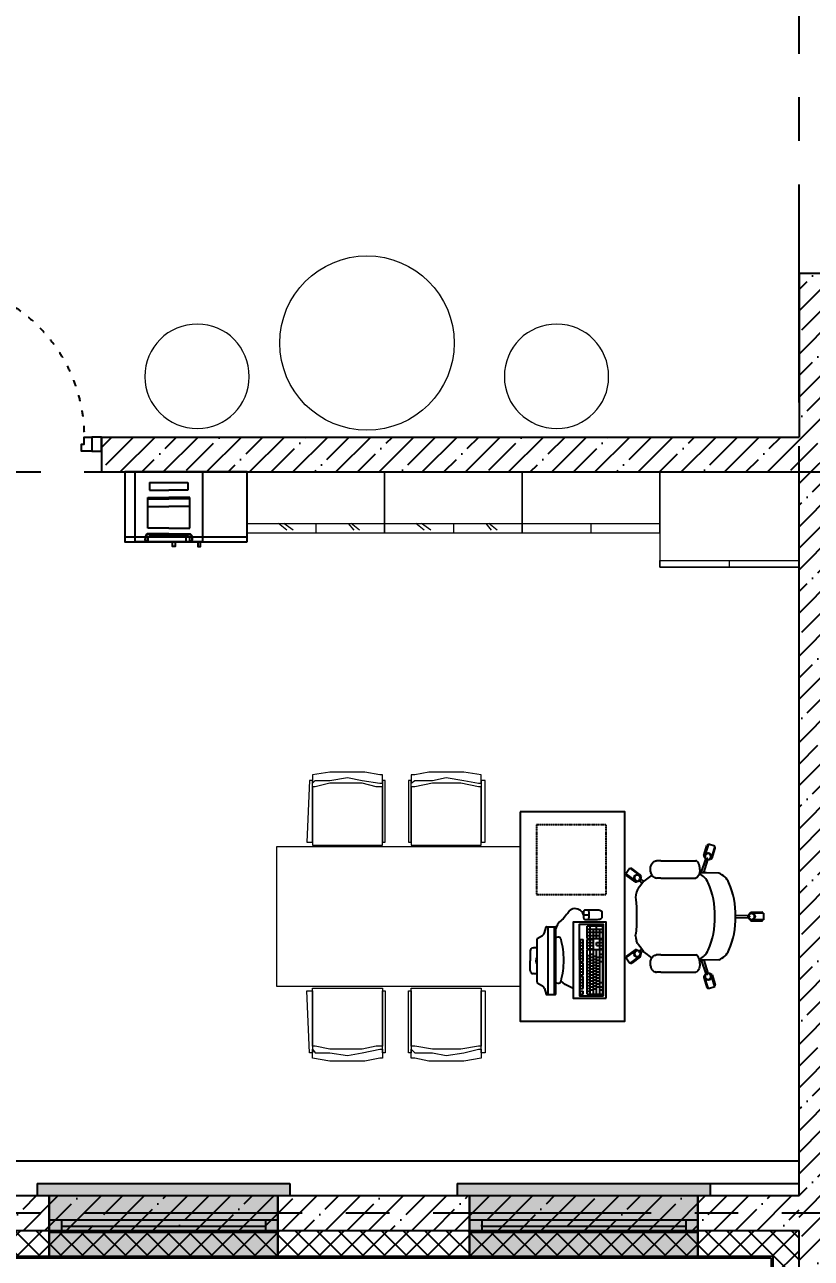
# Model space of a CAD drawing. Header units: millimetres. Extents: x -9318 to 9016603, y 0 to 838141.
# Drawn here: x 106926 to 111437, y 162893 to 169968 of the extents above; entities that cross this region are included whole.
import ezdxf
from ezdxf import colors
from ezdxf.entities.mleader import LeaderData, LeaderLine
from ezdxf.math import Vec2, Vec3

# ---------------------------------------------------------------- set-up
doc = ezdxf.new("R2010")
doc.units = ezdxf.units.MM
for name, pattern in [('ACAD_ISO03W100', [30, 12, -18]), ('CENTER', [2, 1.25, -0.25, 0.25, -0.25]), ('HIDDEN', [6, 4, -2])]:
    doc.linetypes.add(name, pattern=pattern)
doc.layers.add('ТХ_мебель передв', color=250, linetype='Continuous', lineweight=13)
doc.styles.add('ISOCPEUR', font='isocpeur.ttf', dxfattribs={"width": 0.7})

# ---------------------------------------------------------------- blocks, each defined once
blk = doc.blocks.new('*U1099')
at = {"color": 8}
for points in [[(0, 0), (0, -80), (55, -80), (55, 0), (0, 0)], [(55, -80), (55, 0), (115, 0), (115, -40), (100, -40), (100, -80), (55, -80)], [(1045, -80), (1045, 0), (985, 0), (985, -40), (1000, -40), (1000, -80), (1045, -80)], [(1100, 0), (1100, -80), (1045, -80), (1045, 0), (1100, 0)]]:
    blk.add_lwpolyline(points, dxfattribs=at)
blk.add_lwpolyline([(100, -80), (100, -980), (140, -980), (140, -80)], close=True, dxfattribs=at)
at = {"color": 8, "linetype": 'ACAD_ISO03W100', "ltscale": 3}
blk.add_arc((100, -80), 900, 270, 0, dxfattribs=at)
blk = doc.blocks.new('*U741')
h = blk.add_hatch(color=8)
h.dxf.hatch_style = 1
h.paths.add_polyline_path([(-1380, -210), (70, -210), (70, -140), (0, -140), (0, 220), (-1310, 220), (-1310, -140), (-1380, -140)])
at = {"color": 8, "lineweight": 30}
for p, q in [((-1310, -140), (-1310, 220)), ((0, -140), (0, 220))]:
    blk.add_line(p, q, dxfattribs=at)
at = {"color": 8}
for p, q in [((0, 220), (-1310, 220)), ((-1310, 70), (0, 70)), ((-1310, 0), (0, 0)), ((-1240, 0), (-1240, 70)), ((-1240, 35), (-70, 35)), ((-70, 0), (-70, 70)), ((-1380, -210), (-1380, -140)), ((-1380, -140), (-1310, -140)), ((0, -140), (70, -140)), ((70, -210), (70, -140)), ((-1380, -210), (70, -210))]:
    blk.add_line(p, q, dxfattribs=at)
blk = doc.blocks.new('*U742')
h = blk.add_hatch(color=8)
h.dxf.hatch_style = 1
h.paths.add_polyline_path([(-1380, -210), (70, -210), (70, -140), (0, -140), (0, 220), (-1310, 220), (-1310, -140), (-1380, -140)])
at = {"color": 8, "lineweight": 30}
for p, q in [((-1310, -140), (-1310, 220)), ((0, -140), (0, 220))]:
    blk.add_line(p, q, dxfattribs=at)
at = {"color": 8}
for p, q in [((0, 220), (-1310, 220)), ((-1310, 70), (0, 70)), ((-1310, 0), (0, 0)), ((-1240, 0), (-1240, 70)), ((-1240, 35), (-70, 35)), ((-70, 0), (-70, 70)), ((-1380, -210), (-1380, -140)), ((-1380, -140), (-1310, -140)), ((0, -140), (70, -140)), ((70, -210), (70, -140)), ((-1380, -210), (70, -210))]:
    blk.add_line(p, q, dxfattribs=at)
blk = doc.blocks.new('_DotSmall')
at = {"color": 8, "linetype": 'ByBlock', "const_width": 0.5}
blk.add_lwpolyline([(-0.0625, 0, 1), (0.0625, 0, 1)], format="xyb", close=True, dxfattribs=at)
blk = doc.blocks.new('стол с тумбой 1200х600')
at = {"color": 8}
blk.add_lwpolyline([(-19012.2, 19801.1), (-19012.2, 21001.1), (-19612.2, 21001.1), (-19612.2, 19801.1)], close=True, dxfattribs=at)
at = {"color": 8, "linetype": 'HIDDEN', "ltscale": 0.1}
blk.add_lwpolyline([(-19505.4, 19874.7), (-19105.4, 19874.7), (-19105.4, 20274.7), (-19505.4, 20274.7)], close=True, dxfattribs=at)
blk = doc.blocks.new('ПК-2')
at = {"color": 8, "extrusion": (6.19742e-05, -0.000470712, 1)}
for p, q in [((7035967.1, 1186827.6, 95), (7035877.1, 1186827.5, 95.1)), ((7035877.1, 1186827.5, 95.1), (7035877.6, 1186571, 94.9)), ((7035895.1, 1186827.5, 95.1), (7035895.6, 1186571, 94.9)), ((7035913.1, 1186827.5, 95.1), (7035913.6, 1186571, 94.9)), ((7035931.1, 1186827.6, 95.1), (7035931.6, 1186571.1, 94.9)), ((7035949.1, 1186827.6, 95.1), (7035949.6, 1186571.1, 94.9)), ((7035967.1, 1186827.6, 95), (7035967.6, 1186571.1, 94.9)), ((7036007.6, 1186827.7, 95), (7035989.6, 1186827.7, 95)), ((7036148.9, 1186442.6, 94.9), (7036148.1, 1186827.8, 95)), ((7036200.3, 1186829.7, 95), (7036149.9, 1186829.6, 95)), ((7036157.9, 1186440.8, 94.9), (7036157.1, 1186829.6, 95)), ((7036193.9, 1186440.9, 94.9), (7036193.1, 1186829.7, 95)), ((7036212.2, 1186795.1, 95), (7036202.1, 1186827.9, 95)), ((7036253.1, 1186761.9, 95), (7036223.8, 1186780.1, 95)), ((7036255.8, 1186512.8, 94.9), (7036255.4, 1186758, 95)), ((7036294.4, 1186691.8, 95), (7036294.6, 1186635.5, 94.9)), ((7036294.7, 1186579.1, 94.9), (7036294.6, 1186635.5, 94.9)), ((7035877.6, 1186566.5, 94.9), (7035877.7, 1186512.5, 94.9)), ((7035877.7, 1186508, 94.9), (7035877.9, 1186436, 94.9)), ((7035895.6, 1186566.5, 94.9), (7035895.7, 1186512.5, 94.9)), ((7035895.7, 1186508, 94.9), (7035895.9, 1186454, 94.9)), ((7035913.7, 1186548.5, 94.9), (7035913.7, 1186530.5, 94.9)), ((7035913.7, 1186508, 94.9), (7035913.9, 1186436, 94.9)), ((7035931.6, 1186566.6, 94.9), (7035931.7, 1186512.6, 94.9)), ((7035931.7, 1186508.1, 94.9), (7035931.9, 1186454.1, 94.9)), ((7035949.6, 1186566.6, 94.9), (7035949.7, 1186512.6, 94.9)), ((7035949.7, 1186508.1, 94.9), (7035949.9, 1186436.1, 94.9)), ((7035967.6, 1186566.6, 94.9), (7035967.7, 1186512.6, 94.9)), ((7035967.7, 1186508.1, 94.9), (7035967.9, 1186436.1, 94.9)), ((7036253.6, 1186508.9, 94.9), (7036224.3, 1186490.6, 94.9)), ((7035877.9, 1186436, 94.9), (7035967.9, 1186436.1, 94.9)), ((7036201.1, 1186440.9, 94.9), (7036150.7, 1186440.8, 94.9)), ((7036212.8, 1186475.5, 94.9), (7036202.9, 1186442.7, 94.9))]:
    blk.add_line(p, q, dxfattribs=at)
at = {"color": 8, "extrusion": (6.19742e-05, -0.000470712, 1), "elevation": -27.6}
for points in [[(7035859.1, 1186850), (7035859.9, 1186413.5), (7036048.9, 1186413.9), (7036048.1, 1186850.4)], [(7035872.6, 1186836.6), (7035873.4, 1186427.1), (7036012.9, 1186427.3), (7036012.1, 1186836.8)]]:
    blk.add_lwpolyline(points, close=True, dxfattribs=at)
for points in [[(7035895.2, 1186802), (7035877.2, 1186801.9)], [(7035931.2, 1186796.6), (7035913.2, 1186796.5)], [(7035949.2, 1186802.1), (7035931.2, 1186802)], [(7035967.2, 1186810.6), (7035949.2, 1186810.6)], [(7035967.2, 1186793.5), (7035949.2, 1186793.5)], [(7035989.6, 1186827.8), (7035989.7, 1186810.7)], [(7036007.7, 1186810.7), (7035989.7, 1186810.7)], [(7035989.7, 1186793.6), (7035989.8, 1186725.2)], [(7036007.7, 1186793.6), (7035989.7, 1186793.6)], [(7036007.6, 1186827.8), (7036007.7, 1186810.7)], [(7036007.7, 1186793.6), (7036007.8, 1186725.2)], [(7036048.2, 1186794.9), (7036092.7, 1186771.5), (7036117.2, 1186751.9)], [(7035895.2, 1186784.9), (7035877.2, 1186784.8)], [(7035895.3, 1186759.2), (7035877.3, 1186759.2)], [(7035913.2, 1186784.9), (7035895.2, 1186784.9)], [(7035913.2, 1186767.8), (7035895.2, 1186767.8)], [(7035913.3, 1186750.7), (7035895.3, 1186750.7)], [(7035913.3, 1186733.6), (7035895.3, 1186733.6)], [(7035913.3, 1186716.5), (7035895.3, 1186716.5)], [(7035931.2, 1186779.5), (7035913.2, 1186779.4)], [(7035931.2, 1186762.4), (7035913.2, 1186762.3)], [(7035931.3, 1186745.3), (7035913.3, 1186745.2)], [(7035931.3, 1186728.2), (7035913.3, 1186728.1)], [(7035949.2, 1186785), (7035931.2, 1186784.9)], [(7035949.2, 1186767.9), (7035931.2, 1186767.8)], [(7035949.3, 1186750.8), (7035931.3, 1186750.7)], [(7035949.3, 1186733.7), (7035931.3, 1186733.6)], [(7035949.3, 1186716.6), (7035931.3, 1186716.5)], [(7035967.2, 1186776.4), (7035949.2, 1186776.4)], [(7035967.3, 1186759.3), (7035949.3, 1186759.3)], [(7035967.3, 1186742.2), (7035949.3, 1186742.2)], [(7035967.3, 1186725.1), (7035949.3, 1186725.1)], [(7036007.7, 1186776.5), (7035989.7, 1186776.5)], [(7036007.8, 1186759.4), (7035989.8, 1186759.4)], [(7036007.8, 1186742.3), (7035989.8, 1186742.3)], [(7036007.8, 1186725.2), (7035989.8, 1186725.2)], [(7035989.8, 1186716.6), (7035990, 1186648.2)], [(7036007.8, 1186716.7), (7035989.8, 1186716.6)], [(7036007.8, 1186716.7), (7036008, 1186648.3)], [(7035913.4, 1186699.4), (7035895.4, 1186699.4)], [(7035913.4, 1186682.3), (7035895.4, 1186682.3)], [(7035913.4, 1186665.2), (7035895.4, 1186665.2)], [(7035913.5, 1186648.1), (7035895.5, 1186648.1)], [(7035931.3, 1186711.1), (7035913.3, 1186711)], [(7035931.4, 1186694), (7035913.4, 1186693.9)], [(7035931.4, 1186676.9), (7035913.4, 1186676.8)], [(7035931.4, 1186659.8), (7035913.4, 1186659.7)], [(7035949.4, 1186699.5), (7035931.4, 1186699.4)], [(7035949.4, 1186682.4), (7035931.4, 1186682.3)], [(7035949.4, 1186665.3), (7035931.4, 1186665.2)], [(7035949.5, 1186648.2), (7035931.5, 1186648.1)], [(7035967.3, 1186708), (7035949.3, 1186708)], [(7035967.4, 1186690.9), (7035949.4, 1186690.9)], [(7035967.4, 1186673.8), (7035949.4, 1186673.8)], [(7035967.4, 1186656.7), (7035949.4, 1186656.7)], [(7036007.9, 1186699.6), (7035989.9, 1186699.5)], [(7036007.9, 1186682.5), (7035989.9, 1186682.4)], [(7036007.9, 1186665.4), (7035989.9, 1186665.3)], [(7036008, 1186648.3), (7035990, 1186648.2)], [(7035895.5, 1186639.5), (7035877.5, 1186639.5)], [(7035895.5, 1186613.9), (7035877.5, 1186613.8)], [(7035895.6, 1186596.8), (7035877.6, 1186596.7)], [(7035913.5, 1186631), (7035895.5, 1186631)], [(7035913.5, 1186613.9), (7035895.5, 1186613.9)], [(7035931.5, 1186642.7), (7035913.5, 1186642.6)], [(7035931.5, 1186625.6), (7035913.5, 1186625.5)], [(7035931.5, 1186608.5), (7035913.5, 1186608.4)], [(7035949.5, 1186631.1), (7035931.5, 1186631)], [(7035949.5, 1186614), (7035931.5, 1186613.9)], [(7035949.6, 1186596.9), (7035931.6, 1186596.8)], [(7035967.5, 1186639.6), (7035949.5, 1186639.6)], [(7035967.5, 1186622.5), (7035949.5, 1186622.5)], [(7035967.5, 1186605.4), (7035949.5, 1186605.4)], [(7035990, 1186639.7), (7035990.1, 1186571.3)], [(7036008, 1186639.7), (7035990, 1186639.7)], [(7036008, 1186622.6), (7035990, 1186622.6)], [(7036008, 1186605.5), (7035990, 1186605.5)], [(7036008.1, 1186588.4), (7035990.1, 1186588.4)], [(7036008, 1186639.7), (7036008.1, 1186571.3)], [(7035967.6, 1186571.2), (7035877.6, 1186571.1)], [(7035895.6, 1186566.6), (7035877.6, 1186566.6)], [(7035913.7, 1186548.6), (7035877.7, 1186548.6)], [(7035913.7, 1186530.6), (7035877.7, 1186530.6)], [(7035895.7, 1186512.6), (7035877.7, 1186512.6)], [(7035967.7, 1186508.2), (7035877.7, 1186508.1)], [(7035967.6, 1186566.7), (7035931.6, 1186566.7)], [(7035967.7, 1186548.7), (7035931.7, 1186548.7)], [(7035967.7, 1186530.7), (7035931.7, 1186530.7)], [(7035967.7, 1186512.7), (7035931.7, 1186512.7)], [(7036008.1, 1186571.3), (7035990.1, 1186571.3)], [(7035990.1, 1186566.8), (7035990.2, 1186512.8)], [(7036008.1, 1186566.8), (7035990.1, 1186566.8)], [(7036008.2, 1186548.8), (7035990.2, 1186548.8)], [(7036008.2, 1186530.8), (7035990.2, 1186530.8)], [(7036008.2, 1186512.8), (7035990.2, 1186512.8)], [(7036008.2, 1186512.8), (7035990.2, 1186512.8)], [(7036008.1, 1186566.8), (7036008.2, 1186512.8)], [(7035967.8, 1186472.2), (7035877.8, 1186472.1)], [(7035967.8, 1186454.2), (7035877.8, 1186454.1)], [(7035967.8, 1186490.2), (7035895.8, 1186490.1)], [(7035989.9, 1186371.7), (7035957, 1186371.6)]]:
    blk.add_lwpolyline(points, dxfattribs=at)
for points in [[(7035989.9, 1186371.7, 0.397637), (7036050, 1186337.9, 0.110351), (7036066.5, 1186345.2, 0.08312), (7036079.9, 1186362.3, 0.014729), (7036105, 1186394.7, 0.170175), (7036148.8, 1186454, -0.037673)], [(7035968.4, 1186398.6, 0.114539), (7035964.1, 1186397.6, 0.103755), (7035960.3, 1186394.6, 0.091433), (7035957.9, 1186390.4, 0.084292), (7035957, 1186385.1), (7035957.1, 1186358.1, 0.084292), (7035958, 1186352.8, 0.091433), (7035960.4, 1186348.6, 0.103755), (7035964.2, 1186345.6, 0.114539), (7035968.5, 1186344.6, 0.114539)]]:
    blk.add_lwpolyline(points, format="xyb", dxfattribs=at)
blk.add_lwpolyline([(7035881.8, 1186384.9), (7035881.9, 1186357.9, 0.19919), (7035883.7, 1186353.6, 0.098412), (7035891.5, 1186348.4, 0.055653), (7035901.3, 1186345.6, 0.042416), (7035914.6, 1186344.5), (7035978.5, 1186344.6, 0.114539), (7035982.8, 1186345.6, 0.103755), (7035986.6, 1186348.6, 0.091433), (7035989, 1186352.9, 0.084292), (7035989.9, 1186358.2), (7035989.8, 1186385.2, 0.084292), (7035988.9, 1186390.4, 0.091433), (7035986.5, 1186394.7, 0.103755), (7035982.7, 1186397.7, 0.114539), (7035978.4, 1186398.6), (7035914.5, 1186398.5, 0.042416), (7035901.2, 1186397.4, 0.055653), (7035891.4, 1186394.5, 0.098412), (7035883.6, 1186389.3, 0.19919)], format="xyb", close=True, dxfattribs=at)
at = {"color": 8, "extrusion": (6.19742e-05, -0.000470712, 1)}
for centre, radius, start, end in [((7036149.9, 1186827.9, -27.6), 1.8, 90.10908, 180.10908), ((7036200.3, 1186828, -27.6), 1.8, 0.10908, 90.10908), ((7036238, 1186803.1, -27.6), 27, 197.11449, 238.14153), ((7036579.1, 1186631.2, -27.6), 477.4, 165.36479, 179.87909), ((7036134.2, 1186746.1, -27.6), 18, 82.93309, 161.30576), ((7036116.2, 1186600.9, -27.6), 164.3, 78.76539, 82.93309), ((7036250.8, 1186758.1, -27.6), 4.5, 0.10908, 59.63009), ((7036293.3, 1186965.7, -27.6), 256.3, 261.50958, 266.47869), ((7036228.8, 1186635.5, -27.6), 33.8, 322.7271, 37.49107), ((7036276.4, 1186691.9, -27.6), 18, 0.10908, 86.47869), ((7036579.1, 1186635.1, -27.6), 477.4, 180.33908, 194.85338), ((7036276.6, 1186579.2, -27.6), 18, 273.73948, 0.10908), ((7036134.7, 1186518.5, -27.6), 18, 198.9124, 277.28508), ((7036251.3, 1186512.9, -27.6), 4.5, 300.58808, 0.10908), ((7036294.5, 1186305.4, -27.6), 256.3, 93.73948, 98.70859), ((7036116.1, 1186663.6, -27.6), 164.3, 277.28508, 281.45277), ((7036150.6, 1186442.7, -27.6), 1.8, 180.10908, 270.10908), ((7036201, 1186442.8, -27.6), 1.8, 270.10908, 0.10908), ((7036238.7, 1186467.8, -27.6), 27, 122.07664, 163.10368)]:
    blk.add_arc(centre, radius, start, end, dxfattribs=at)
blk = doc.blocks.new('СК33 790х830')
at = {"color": 8}
for p, q in [((-25.4, 658.7), (-25.4, 718.7)), ((-20.4, 728.7), (19.6, 728.7)), ((-20.4, 728.7), (-20.4, 648.7)), ((19.6, 728.7), (19.6, 648.7)), ((24.6, 658.7), (24.6, 718.7)), ((-20.4, 648.7), (-16.3, 648.7)), ((-7.5, 567.9), (-6.5, 641.6)), ((-2.4, 648.7), (1.6, 648.7)), ((6.6, 567.9), (5.6, 641.6)), ((15.5, 648.7), (19.6, 648.7)), ((-403.5, 450.5), (-415.6, 412.4)), ((-403.5, 450.5), (-327.2, 426.2)), ((-335.3, 434), (-392.4, 452.2)), ((-327.2, 426.2), (-328.5, 422.3)), ((-248.7, 471.7), (-250.3, 402.2)), ((247.8, 471.7), (249.4, 380.4)), ((402.6, 450.5), (326.4, 426.2)), ((326.4, 426.2), (327.6, 422.3)), ((334.4, 434), (391.5, 452.2)), ((402.6, 450.5), (414.7, 412.4)), ((-415.6, 412.4), (-339.4, 388.1)), ((-350.4, 386.4), (-407.6, 404.6)), ((-338.1, 392), (-339.4, 388.1)), ((-332.7, 409.1), (-333.9, 405.2)), ((-250.3, 372.2), (-328.7, 398.8)), ((-250.3, 387.2), (-324.8, 410.3)), ((-305.7, 356.6), (-311.9, 352.8)), ((-298.1, 359.7), (-305.7, 356.6)), ((-289.5, 362), (-298.1, 359.7)), ((-289.5, 362), (-289.1, 362.1)), ((-280, 363.5), (-289.1, 362.1)), ((-280, 363.5), (-279.4, 363.5)), ((-270.4, 363.9), (-279.4, 363.5)), ((-270.4, 363.9), (-261.5, 363.5)), ((-261.5, 363.5), (-260.9, 363.5)), ((-260.9, 363.5), (-251.8, 362.1)), ((-251.8, 362.1), (-251.4, 362)), ((-251.4, 362), (-242.8, 359.7)), ((-250.3, 402.2), (-250.3, 398.4)), ((-250.3, 398.4), (-250.3, 380.4)), ((-250.3, 380.4), (-250.3, 369.8)), ((-250.3, 369.8), (-250.3, 361.7)), ((-242.8, 359.7), (-235.2, 356.6)), ((-235.2, 356.6), (-229, 352.8)), ((234.3, 356.6), (228.1, 352.8)), ((241.9, 359.7), (234.3, 356.6)), ((250.5, 362), (241.9, 359.7)), ((249.4, 387.2), (323.9, 410.3)), ((249.4, 372.2), (327.9, 398.8)), ((249.4, 380.4), (249.4, 369.8)), ((249.4, 369.8), (249.4, 361.7)), ((250.5, 362), (250.9, 362.1)), ((260, 363.5), (250.9, 362.1)), ((260, 363.5), (260.6, 363.5)), ((269.6, 363.9), (260.6, 363.5)), ((269.6, 363.9), (278.5, 363.5)), ((278.5, 363.5), (279.1, 363.5)), ((279.1, 363.5), (288.2, 362.1)), ((288.2, 362.1), (288.6, 362)), ((288.6, 362), (297.2, 359.7)), ((297.2, 359.7), (304.8, 356.6)), ((304.8, 356.6), (311, 352.8)), ((331.8, 409.1), (333, 405.2)), ((337.3, 392), (338.5, 388.1)), ((414.7, 412.4), (338.5, 388.1)), ((349.5, 386.4), (406.7, 404.6)), ((-319.3, 343.9), (-320.4, 340)), ((-320.4, 140.1), (-320.4, 340)), ((-316.5, 348.5), (-319.3, 343.9)), ((-311.9, 352.8), (-316.5, 348.5)), ((-229, 352.8), (-224.4, 348.5)), ((-224.4, 348.5), (-221.6, 343.9)), ((-221.6, 343.9), (-220.4, 340)), ((-220.8, 140.1), (-220.4, 340)), ((220.7, 343.9), (219.6, 340)), ((219.6, 140.1), (219.6, 340)), ((223.5, 348.5), (220.7, 343.9)), ((228.1, 352.8), (223.5, 348.5)), ((311, 352.8), (315.6, 348.5)), ((315.6, 348.5), (318.4, 343.9)), ((318.4, 343.9), (319.1, 340.1)), ((319.6, 140.1), (319.6, 340)), ((-320.4, 140.1), (-320.4, 131.4)), ((-320.4, 131.4), (-320.4, 122.9)), ((-320.4, 122.9), (-320.4, 114.9)), ((-319.1, 108.6), (-320.4, 114.9)), ((-318.2, 106.4), (-319.1, 108.6)), ((-315.4, 100.3), (-318.2, 106.4)), ((-310.9, 94.9), (-315.4, 100.3)), ((-304.8, 90.2), (-310.9, 94.9)), ((-302.8, 88.6), (-304.8, 90.2)), ((-295.9, 85.2), (-302.8, 88.6)), ((-293.4, 84.1), (-295.9, 85.2)), ((-289.9, 83.1), (-293.4, 84.1)), ((-283.9, 81.5), (-289.9, 83.1)), ((-281, 80.9), (-283.9, 81.5)), ((-277.7, 80.5), (-281, 80.9)), ((-274.1, 80.3), (-277.7, 80.5)), ((-270.4, 80.2), (-274.1, 80.3)), ((-266.7, 80.3), (-270.4, 80.2)), ((-263.2, 80.5), (-266.7, 80.3)), ((-259.9, 80.9), (-263.2, 80.5)), ((-257, 81.5), (-259.9, 80.9)), ((-257, 81.5), (-251, 83.1)), ((-247.5, 84.1), (-251, 83.1)), ((-245, 85.2), (-247.5, 84.1)), ((-245, 85.2), (-238, 88.6)), ((-236, 90.2), (-238, 88.6)), ((-237.4, 89.1), (-225.3, 73)), ((-236, 90.2), (-230, 94.9)), ((-230, 94.9), (-225.5, 100.3)), ((-225.5, 100.3), (-222.7, 106.4)), ((-225.3, 73), (-202.3, 41.8)), ((-221.8, 108.6), (-222.7, 106.4)), ((-221.8, 108.6), (-220.8, 115)), ((-220.8, 140.1), (-220.8, 131.4)), ((-220.8, 131.4), (-220.8, 122.9)), ((-220.8, 122.9), (-220.8, 115)), ((-220.8, 115), (-220.8, 115)), ((224.6, 72.9), (217.1, 63.1)), ((219.6, 140.1), (219.6, 131.4)), ((219.6, 131.4), (219.6, 122.9)), ((219.6, 122.9), (219.6, 114.9)), ((219.6, 114.9), (220.2, 113.4)), ((220.9, 108.6), (220.2, 113.4)), ((221.8, 106.4), (220.9, 108.6)), ((224.6, 100.3), (221.8, 106.4)), ((229.1, 94.9), (224.6, 100.3)), ((236.6, 89), (224.6, 72.9)), ((235.2, 90.2), (229.1, 94.9)), ((237.2, 88.6), (235.2, 90.2)), ((244.1, 85.2), (237.2, 88.6)), ((246.6, 84.1), (244.1, 85.2)), ((250.1, 83.1), (246.6, 84.1)), ((256.1, 81.5), (250.1, 83.1)), ((259, 80.9), (256.1, 81.5)), ((262.3, 80.5), (259, 80.9)), ((265.9, 80.3), (262.3, 80.5)), ((269.6, 80.2), (265.9, 80.3)), ((273.3, 80.3), (269.6, 80.2)), ((276.8, 80.5), (273.3, 80.3)), ((280.1, 80.9), (276.8, 80.5)), ((283, 81.5), (280.1, 80.9)), ((283, 81.5), (289, 83.1)), ((292.5, 84.1), (289, 83.1)), ((295, 85.2), (292.5, 84.1)), ((295, 85.2), (302, 88.6)), ((304, 90.2), (302, 88.6)), ((304, 90.2), (310, 94.9)), ((310, 94.9), (314.5, 100.3)), ((314.5, 100.3), (317.3, 106.4)), ((318.2, 108.6), (317.3, 106.4)), ((318.2, 108.6), (319.1, 114.9)), ((319.2, 140.1), (319.2, 131.4)), ((319.2, 131.4), (319.2, 122.9)), ((319.2, 122.9), (319.2, 114.9)), ((319.2, 115), (319.2, 115)), ((-277.2, -37.6), (-230.1, 27.1)), ((-240.1, 22), (-275.3, -26.6)), ((-244.8, -61.1), (-197.8, 3.6)), ((-230.1, 27.1), (-226.8, 24.7)), ((-215.6, 16.5), (-212.3, 14.2)), ((-202.3, 41.8), (-214.8, 24.6)), ((-192.4, 34.1), (-204.9, 17.4)), ((-202.3, 41.8), (-200.9, 40.2)), ((-201.1, 6), (-197.8, 3.6)), ((-200.9, 40.2), (-180.9, 25.8)), ((-180.9, 25.8), (-161, 10)), ((-161, 10), (-158.5, 8.1)), ((-158.5, 8.1), (-155.5, 6.7)), ((-155.5, 6.7), (-140, -0.5)), ((-55.9, 0), (55.9, 0)), ((55.1, 0), (99.4, -4.1)), ((154.6, 6.7), (139.1, -0.5)), ((154.6, 6.7), (157.6, 8.1)), ((157.6, 8.1), (160.1, 9.9)), ((174.1, 21.2), (160.1, 9.9)), ((180, 25.7), (174.1, 21.2)), ((200, 40.1), (180, 25.7)), ((186.6, 30.4), (196.3, 17.4)), ((192.4, 6), (189.1, 3.6)), ((236.1, -61.1), (189.1, 3.6)), ((196.8, 37.8), (206.1, 24.6)), ((200, 40.1), (201.5, 41.6)), ((217.1, 63.1), (201.5, 41.6)), ((206.9, 16.5), (203.7, 14.2)), ((221.5, 27.1), (218.1, 24.7)), ((268.5, -37.6), (221.5, 27.1)), ((231.4, 22), (266.7, -26.6)), ((-277.2, -37.6), (-244.8, -61.1)), ((-199.6, -7.4), (-234.9, -56)), ((-140, -0.5), (-125, -3.6)), ((-125, -3.6), (-109.6, -4.9)), ((-109.6, -4.9), (-98.7, -4.1)), ((-98.7, -4.1), (-55.1, 0)), ((110.5, -5), (99.4, -4.1)), ((110.5, -5), (125, -3.7)), ((125, -3.7), (139.1, -0.5)), ((190.9, -7.4), (226.2, -56)), ((268.5, -37.6), (236.1, -61.1))]:
    blk.add_line(p, q, dxfattribs=at)
for centre in [(-0.4, 660.7), (-344.7, 410.8), (343.9, 410.8), (-221, 5.7), (212.3, 5.7)]:
    blk.add_circle(centre, 20, dxfattribs=at)
for centre, radius, start, end in [((-20.4, 718.7), 5, 90, 180), ((19.6, 718.7), 5, 0, 90), ((-20.4, 658.7), 5, 180, 270), ((-0.4, 660.7), 17, 279.46232, 260.53768), ((19.6, 658.7), 5, 270, 0), ((-15.4, 128.3), 439.7, 88.05526, 113.9054), ((14.5, 128.3), 439.7, 66.0946, 91.94474), ((-152.2, 436.1), 102.8, 113.66768, 159.76305), ((151.4, 436.1), 102.8, 20.23695, 66.33232), ((-393.9, 447.5), 5, 72.32754, 162.32754), ((-344.7, 410.8), 17, 351.78986, 332.86522), ((-336.8, 429.2), 5, 342.32754, 72.32754), ((-15.4, 9.9), 439.7, 88.05526, 113.9054), ((14.5, 9.9), 439.7, 66.0946, 91.94474), ((343.9, 410.8), 17, 207.13478, 188.21014), ((335.9, 429.2), 5, 107.67246, 197.67246), ((393, 447.5), 5, 17.67246, 107.67246), ((-406.1, 409.3), 5, 162.32754, 252.32754), ((-348.9, 391.1), 5, 252.32754, 342.32754), ((-152.2, 317.7), 102.8, 113.66768, 155.39861), ((151.4, 317.7), 102.8, 24.60139, 66.33232), ((348, 391.1), 5, 197.67246, 287.67246), ((405.2, 409.3), 5, 287.67246, 17.67246), ((-236, 19), 5, 54, 144), ((-221, 5.7), 17, 63.46232, 44.53768), ((212.3, 5.7), 17, 135.46232, 116.53768), ((227.3, 19), 5, 36, 126), ((-271.3, -29.5), 5, 144, 234), ((-238.9, -53), 5, 234, 324), ((-203.6, -4.5), 5, 324, 54), ((195, -4.5), 5, 126, 216), ((230.2, -53), 5, 216, 306), ((262.6, -29.5), 5, 306, 36)]:
    blk.add_arc(centre, radius, start, end, dxfattribs=at)
blk = doc.blocks.new('Стол приставной с 4 стульями')
at = {"layer": 'ТХ_мебель передв', "color": 8}
for points in [[(281712, -145869.7), (281712, -144472), (280912.6, -144472), (280912.6, -145869.7)], [(280552.6, -144678.5), (280531.4, -144694.4), (280531.4, -144779.1), (280515.5, -144879.7), (280531.4, -144964.4), (280552.6, -145065), (280552.6, -145080.8), (280499.6, -145080.8), (280499.6, -145065), (280483.7, -144980.2), (280483.7, -144879.7), (280483.7, -144779.1), (280499.6, -144678.5)], [(280568.4, -144678.5), (280531.4, -144678.5), (280531.4, -144662.6), (280886.1, -144646.7), (280886.1, -144678.5)], [(280886.1, -144646.7), (280886.1, -144678.5), (280568.4, -144678.5), (280531.4, -144678.5), (280531.4, -144662.6)], [(280568.4, -145080.8), (280568.4, -145043.8), (280552.6, -144964.4), (280552.6, -144879.7), (280552.6, -144779.1), (280568.4, -144694.4), (280568.4, -144678.5), (280902, -144678.5), (280902, -145080.8)], [(280902, -144678.5), (280902, -145080.8), (280568.4, -145080.8), (280568.4, -145043.8), (280552.6, -144964.4), (280552.6, -144879.7), (280552.6, -144779.1), (280568.4, -144694.4), (280568.4, -144678.5)], [(282056.1, -145080.8), (282056.1, -145043.8), (282077.3, -144964.4), (282077.3, -144879.7), (282077.3, -144779.1), (282056.1, -144694.4), (282056.1, -144678.5), (281722.6, -144678.5), (281722.6, -145080.8)], [(281722.6, -144678.5), (281722.6, -145080.8), (282056.1, -145080.8), (282056.1, -145043.8), (282077.3, -144964.4), (282077.3, -144879.7), (282077.3, -144779.1), (282056.1, -144694.4), (282056.1, -144678.5)], [(282056.1, -144678.5), (282093.2, -144678.5), (282093.2, -144662.6), (281738.5, -144646.7), (281738.5, -144678.5)], [(281738.5, -144646.7), (281738.5, -144678.5), (282056.1, -144678.5), (282093.2, -144678.5), (282093.2, -144662.6)], [(282093.2, -144779.1), (282109, -144879.7), (282093.2, -144964.4), (282077.3, -145065), (282077.3, -145080.8), (282093.2, -145080.8), (282124.9, -145080.8), (282124.9, -145065), (282140.8, -144980.3), (282140.8, -144879.7), (282140.8, -144779.1), (282124.9, -144678.5), (282077.3, -144678.5), (282093.2, -144694.4)], [(282077.3, -144678.5), (282093.2, -144694.4), (282093.2, -144779.1), (282109, -144879.7), (282093.2, -144964.4), (282077.3, -145065), (282077.3, -145080.8), (282124.9, -145080.8), (282124.9, -145065), (282140.8, -144980.2), (282140.8, -144879.7), (282140.8, -144779.1), (282124.9, -144678.5)], [(280531.4, -145096.7), (280531.4, -145080.8), (280552.5, -145080.8), (280886.1, -145080.8), (280886.1, -145096.7)], [(280886.1, -145080.8), (280886.1, -145096.7), (280531.4, -145096.7), (280531.4, -145080.8), (280552.5, -145080.8)], [(282093.2, -145096.7), (282093.2, -145080.8), (282077.3, -145080.8), (281738.5, -145080.8), (281738.5, -145096.7)], [(281738.5, -145080.8), (281738.5, -145096.7), (282093.2, -145096.7), (282093.2, -145080.8), (282077.3, -145080.8)], [(280531.4, -145366.7), (280515.5, -145446.1), (280531.4, -145546.7), (280552.5, -145631.4), (280552.5, -145647.3), (280531.4, -145647.3), (280499.6, -145647.3), (280483.7, -145546.7), (280483.7, -145446.1), (280483.7, -145345.5), (280499.6, -145266.1), (280499.6, -145245), (280552.5, -145245), (280531.4, -145266.1)], [(280552.6, -145245), (280531.4, -145266.1), (280531.4, -145366.7), (280515.5, -145446.1), (280531.4, -145546.7), (280552.6, -145631.4), (280552.6, -145647.3), (280499.6, -145647.3), (280483.7, -145546.7), (280483.7, -145446.1), (280483.7, -145345.6), (280499.6, -145266.1), (280499.6, -145245)], [(280568.4, -145245), (280531.4, -145245), (280531.4, -145229.1), (280886.1, -145229.1), (280886.1, -145245)], [(280886.1, -145229.1), (280886.1, -145245), (280568.4, -145245), (280531.4, -145245), (280531.4, -145229.1)], [(280568.4, -145647.3), (280568.4, -145631.4), (280552.6, -145530.8), (280552.6, -145446.1), (280552.6, -145366.7), (280568.4, -145266.1), (280568.4, -145245), (280902, -145245), (280902, -145647.3)], [(280902, -145245), (280902, -145647.3), (280568.4, -145647.3), (280568.4, -145631.4), (280552.6, -145530.8), (280552.6, -145446.1), (280552.6, -145366.7), (280568.4, -145266.1), (280568.4, -145245)], [(282056.1, -145647.3), (282056.1, -145631.4), (282077.3, -145530.8), (282077.3, -145446.1), (282077.3, -145366.7), (282056.1, -145266.1), (282056.1, -145245), (281722.6, -145245), (281722.6, -145647.3)], [(281722.6, -145245), (281722.6, -145647.3), (282056.1, -145647.3), (282056.1, -145631.4), (282077.3, -145530.8), (282077.3, -145446.1), (282077.3, -145366.7), (282056.1, -145266.1), (282056.1, -145245)], [(282056.1, -145245), (282093.2, -145245), (282093.2, -145229.1), (281738.5, -145229.1), (281738.5, -145245)], [(281738.5, -145229.1), (281738.5, -145245), (282056.1, -145245), (282093.2, -145245), (282093.2, -145229.1)], [(282093.2, -145366.7), (282109, -145446.1), (282093.2, -145546.7), (282077.3, -145631.4), (282077.3, -145647.3), (282093.2, -145647.3), (282124.9, -145647.3), (282140.8, -145546.7), (282140.8, -145446.1), (282140.8, -145345.5), (282124.9, -145266.1), (282124.9, -145245), (282077.3, -145245), (282093.2, -145266.1)], [(282077.3, -145245), (282093.2, -145266.1), (282093.2, -145366.7), (282109, -145446.1), (282093.2, -145546.7), (282077.3, -145631.4), (282077.3, -145647.3), (282124.9, -145647.3), (282140.8, -145546.7), (282140.8, -145446.1), (282140.8, -145345.6), (282124.9, -145266.1), (282124.9, -145245)], [(280531.4, -145668.5), (280531.4, -145647.3), (280552.5, -145647.3), (280886.1, -145647.3), (280886.1, -145668.5)], [(280886.1, -145647.3), (280886.1, -145668.5), (280531.4, -145668.5), (280531.4, -145647.3), (280552.5, -145647.3)], [(282093.2, -145668.5), (282093.2, -145647.3), (282077.3, -145647.3), (281738.5, -145647.3), (281738.5, -145668.5)], [(281738.5, -145647.3), (281738.5, -145668.5), (282093.2, -145668.5), (282093.2, -145647.3), (282077.3, -145647.3)]]:
    blk.add_lwpolyline(points, close=True, dxfattribs=at)
for points in [[(280531.4, -144779.1), (280515.5, -144879.7), (280531.4, -144964.4), (280552.5, -145065), (280552.5, -145080.8), (280531.4, -145080.8), (280499.6, -145080.8), (280499.6, -145065), (280483.7, -144980.3), (280483.7, -144879.7), (280483.7, -144779.1), (280499.6, -144678.5), (280552.5, -144678.5), (280531.4, -144694.4)], [(280531.4, -144694.4), (280531.4, -144779.1)]]:
    blk.add_lwpolyline(points, dxfattribs=at)
blk = doc.blocks.new('Шкаф для одежды комбинированный')
at = {"layer": 'ТХ_мебель передв', "color": 8}
for points in [[(207619.3, -154206.5), (207619.3, -153407), (207074, -153407), (207074, -154206.5)], [(207074, -154206.5), (207074, -153407), (207111.1, -153407), (207111.1, -154206.5)]]:
    blk.add_lwpolyline(points, close=True, dxfattribs=at)
blk.add_lwpolyline([(207074, -153806.7), (207111.1, -153806.7)], dxfattribs=at)
blk = doc.blocks.new('Шкаф канцелярский закрытый')
at = {"layer": 'ТХ_мебель передв', "color": 8}
blk.add_lwpolyline([(207495.5, -155297.4), (207495.5, -154508.5), (207146, -154508.5), (207146, -155297.4)], close=True, dxfattribs=at)
for points in [[(207199, -154508.5), (207199, -155297.4)], [(207199, -154902.9), (207146, -154902.9)]]:
    blk.add_lwpolyline(points, dxfattribs=at)
blk = doc.blocks.new('Шкаф канцелярский со стеклом')
at = {"layer": 'ТХ_мебель передв', "color": 8}
blk.add_lwpolyline([(202579.9, -153285.1), (202579.9, -152496.3), (202929.4, -152496.3), (202929.4, -153285.1)], close=True, dxfattribs=at)
for points in [[(202876.4, -152496.3), (202876.4, -153285.1)], [(202913.5, -152723.9), (202876.4, -152676.3)], [(202913.5, -152761), (202876.4, -152708)], [(202876.4, -152890.7), (202929.4, -152890.7)], [(202913.5, -153110.4), (202876.4, -153078.6)], [(202913.5, -153142.2), (202876.4, -153094.5)]]:
    blk.add_lwpolyline(points, dxfattribs=at)
blk = doc.blocks.new('тумба 700х400')
at = {"color": 8, "extrusion": (-6.19742e-05, 0.000470712, 1)}
blk.add_line((618.6, 27307.5, -0.4), (618.5, 26607.5, -0.5), dxfattribs=at)
at = {"color": 8}
blk.add_line((618.6, 26958.5, -0.5), (590.6, 26957.5, -0.5), dxfattribs=at)
at = {"color": 8, "elevation": 0.2}
blk.add_lwpolyline([(590.7, 26607.5), (990.6, 26607.5), (990.6, 27307.5), (590.7, 27307.5)], close=True, dxfattribs=at)
at = {"color": 8, "extrusion": (-6.19742e-05, 0.000470712, 1), "elevation": 12.6}
for points in [[(590.7, 27035.4), (590.7, 27018.8), (562.5, 27018.8), (562.5, 27035.4)], [(590.7, 26873.3), (590.7, 26889.8), (562.5, 26889.8), (562.5, 26873.3)]]:
    blk.add_lwpolyline(points, close=True, dxfattribs=at)
blk = doc.blocks.new('МФУ1')
at = {"color": 8, "extrusion": (-6.19742e-05, -0.000470712, 1)}
for p, q in [((7057681.4, 1166364.7, 0), (7057681.4, 1165975, -0.2)), ((7058080.7, 1166364.7, 0), (7057681.4, 1166364.7, 0)), ((7058080.7, 1165975, -0.2), (7058080.7, 1166364.7, 0)), ((7057742.4, 1166059.9, -0.2), (7057742.4, 1166279.7, 0)), ((7057742.4, 1166279.7, 0), (7057785.7, 1166279.7, 0)), ((7057785.7, 1166279.7, 0), (7057785.7, 1166169.8, -0.1)), ((7058003.1, 1166290.7, 0), (7057826.8, 1166290.7, 0)), ((7057826.8, 1166290.7, 0), (7057826.8, 1166169.8, -0.1)), ((7057830.4, 1166290.7, 0), (7057830.4, 1166169.8, -0.1)), ((7057834.6, 1166290.7, 0), (7057834.6, 1166169.8, -0.1)), ((7057879, 1166290.7, 0), (7057879, 1166169.8, -0.1)), ((7058003.1, 1166169.8, -0.1), (7058003.1, 1166290.7, 0)), ((7058035.7, 1166169.8, -0.1), (7058035.7, 1166292.9, 0)), ((7058038.2, 1166169.8, -0.1), (7058038.2, 1166292.9, 0)), ((7058049.3, 1166169.8, -0.1), (7058049.3, 1166283.8, 0)), ((7057785.7, 1166059.9, -0.1), (7057785.7, 1166169.8, -0.1)), ((7057826.8, 1166049, -0.2), (7057826.8, 1166169.8, -0.1)), ((7057830.4, 1166049, -0.2), (7057830.4, 1166169.8, -0.1)), ((7057834.6, 1166049, -0.2), (7057834.6, 1166169.8, -0.1)), ((7057879, 1166049, -0.1), (7057879, 1166169.8, -0.1)), ((7058003.1, 1166169.8, -0.1), (7058003.1, 1166049, -0.1)), ((7058035.7, 1166169.8, -0.1), (7058035.7, 1166046.7, -0.1)), ((7058038.2, 1166169.8, -0.1), (7058038.2, 1166046.7, -0.1)), ((7058049.3, 1166169.8, -0.1), (7058049.3, 1166169.8, -0.1)), ((7058049.3, 1166169.8, -0.1), (7058049.3, 1166055.9, -0.1)), ((7057742.4, 1166059.9, -0.2), (7057785.7, 1166059.9, -0.1)), ((7058003.1, 1166049, -0.1), (7057826.8, 1166049, -0.2)), ((7057681.4, 1165975, -0.2), (7058080.7, 1165975, -0.2))]:
    blk.add_line(p, q, dxfattribs=at)
for centre, radius, start, end in [((7058064.1, 1166270.4, -986.4), 36, 62.50848, 142.07302), ((7058064.1, 1166267.9, -986.4), 35.8, 62.36072, 136.4153), ((7058069.9, 1166256.9, -986.4), 33.6, 71.1864, 127.75594), ((7058064.1, 1166068.5, -986.4), 36, 217.92698, 297.49152), ((7058064.1, 1166071.1, -986.4), 35.8, 223.65544, 297.5943), ((7058069.9, 1166082.1, -986.4), 33.6, 232.24406, 288.8136)]:
    blk.add_arc(centre, radius, start, end, dxfattribs=at)
blk = doc.blocks.new('У012')
at = {"layer": 'ТХ_мебель передв', "color": 8}
blk.add_open_spline([(-181454, 44963.5, -0.6), (-181454, 44799.5, -0.6), (-181586.3, 44667.2, -0.6), (-181750.4, 44667.2, -0.6), (-181919.7, 44667.2, -0.6), (-182052, 44799.5, -0.6), (-182052, 44963.5, -0.6), (-182052, 45132.9, -0.6), (-181919.7, 45265.2, -0.6), (-181750.4, 45265.2, -0.6), (-181586.3, 45265.2, -0.6), (-181454, 45132.9, -0.6), (-181454, 44963.5, -0.6)], degree=3, knots=[0, 0, 0, 0, 1, 1, 1, 2, 2, 2, 3, 3, 3, 4, 4, 4, 4], dxfattribs=at)
blk = doc.blocks.new('У014')
at = {"layer": 'ТХ_мебель передв', "color": 8}
blk.add_circle((-169652.2, 43208.2, -0.6), 500, dxfattribs=at)

msp = doc.modelspace()

# ---------------------------------------------------------------- hatches: boundary and pattern name
at = {"ltscale": 100}
h = msp.add_hatch(dxfattribs=at)
h.set_pattern_fill('ANSI37', color=256, scale=700)
h.set_pattern_definition([(45, (111217.1, 157712.96), (-61.87184, 61.87184), []), (135, (111217.1, 157712.96), (-61.87184, -61.87184), [])])
h.paths.add_polyline_path([(119247.1, 155104.29), (119097.1, 155104.29), (119097.1, 153572.96), (119247.1, 153572.96)], flags=17)
h.paths.add_polyline_path([(118822.1, 179242.96), (118822.1, 179092.96), (125997.1, 179092.96), (125997.1, 174352.96), (126147.1, 174352.96), (126147.1, 179242.96)])
h.paths.add_polyline_path([(117187.1, 179242.96), (117187.1, 179092.96), (117722.01, 179092.96), (117722.01, 179242.96)])
h.paths.add_polyline_path([(111817.1, 183057.96), (111817.1, 183207.96), (110047.1, 183207.96), (110047.1, 183057.96)])
h.paths.add_polyline_path([(111817.1, 183207.96), (111817.1, 183057.96), (115497.1, 183057.96), (115497.1, 179092.96), (115687.1, 179092.96), (115687.1, 179242.96), (115647.1, 179242.96), (115647.1, 183207.96)])
h.paths.add_polyline_path([(90753.31, 183057.96), (90753.31, 183207.96), (90237.1, 183207.96), (90237.1, 183057.96)])
h.paths.add_polyline_path([(81111.91, 185407.96), (81261.91, 185407.96), (81261.91, 187552.96), (81111.91, 187552.96)])
h.paths.add_polyline_path([(132497.1, 158399.35), (132347.1, 158399.35), (132347.08, 151512.96), (119247.1, 151512.96), (119247.1, 153172.96), (119097.1, 153172.96), (119097.1, 151362.96), (132497.08, 151362.96)])
h.paths.add_polyline_path([(132347.1, 158399.35), (132497.1, 158399.35), (132497.1, 159364.67), (132347.1, 159364.67)])
h.paths.add_polyline_path([(78811.91, 199351.77), (78661.45, 199351.77), (78661.91, 198782.96), (81791.91, 198782.96), (81791.91, 195852.96), (84912.07, 195852.96), (84912.07, 195222.96), (85062.07, 195222.96), (85062.07, 196002.96), (81941.91, 196002.96), (81941.91, 198932.96), (78811.91, 198932.96)])
h.paths.add_polyline_path([(102928.59, 162902.96), (102928.59, 163045.95), (111367.1, 163052.96), (111367.1, 157862.96), (119247.1, 157862.96), (119247.1, 155104.29), (119097.1, 155104.29), (119097.1, 157712.96), (111217.1, 157712.96), (111217.1, 162902.96)])
h.paths.add_polyline_path([(126147.1, 164257.96), (125997.15, 164257.96), (125997.1, 161222.96), (132347.11, 161222.96), (132347.11, 159604.67), (132497.11, 159604.67), (132497.11, 161372.96), (126147.1, 161372.96)])
h.paths.add_polyline_path([(125997.19, 166457.96), (126147.1, 166457.96), (126147.1, 173252.96), (125997.31, 173252.96)])
h.paths.add_polyline_path([(126147.1, 166457.96), (125997.19, 166457.96), (125997.15, 164257.96), (126147.1, 164257.96)])
h.paths.add_polyline_path([(81830.31, 187682.96), (81830.31, 187832.96), (81111.91, 187832.96), (81111.91, 187552.96), (81261.91, 187552.96), (81261.91, 187682.96)])
h.paths.add_polyline_path([(81830.31, 187832.96), (81830.31, 187682.96), (85062.07, 187682.96), (85062.07, 193622.96), (84912.07, 193622.96), (84912.07, 187832.96)])
h.paths.add_polyline_path([(88587.1, 183057.96), (88587.1, 183207.96), (81261.91, 183207.96), (81261.91, 183807.96), (81111.91, 183807.96), (81111.91, 183057.96)])
h.paths.add_polyline_path([(107477.09, 183207.96), (107477.1, 183057.96), (110047.1, 183057.96), (110047.1, 183207.96)])
h.paths.add_polyline_path([(105707.1, 183057.96), (105707.09, 183207.96), (90753.31, 183207.96), (90753.31, 183057.96)])
h.paths.add_polyline_path([(78661.91, 200991.77), (78811.91, 200991.77), (78811.91, 202133.22), (78961.91, 202133.22), (78961.91, 202283.22), (78661.91, 202283.22)])
h.paths.add_polyline_path([(78661.91, 199351.77), (78661.45, 199351.77), (78811.91, 199351.77)])
h = msp.add_hatch(dxfattribs=at)
h.set_pattern_fill('ANSI35', color=256, scale=700)
h.set_pattern_definition([(45, (-887755.71, 261612.85), (-123.743687, 123.743687), []), (45, (-887631.97, 261612.85), (-123.743687, 123.743687), [218.75, -43.75, 0, -43.75])])
h.paths.add_polyline_path([(119247.1, 158062.96), (115497.1, 158062.96), (115497.1, 163578.63), (115197.1, 163578.63), (115197.1, 158062.96), (111567.1, 158062.96), (111567.1, 164849.22), (115197.1, 164849.22), (115197.1, 164678.63), (115497.1, 164678.63), (115497.1, 165009.22), (115377.17, 165009.26), (115377.16, 167403), (115497.1, 167402.96), (115497.1, 168315.44), (115197.1, 168315.44), (115197.1, 167602.96), (114008.68, 167602.97), (114008.68, 167402.96), (115377.17, 167403), (115377.17, 165009.26), (111567.1, 165009.22), (111567.1, 167402.96), (114022.54, 167402.96), (114022.54, 167602.97), (111567.1, 167602.96), (111567.1, 168540.44), (111367.1, 168540.44), (111367.1, 167602.96), (107367.1, 167602.95), (107367.1, 167402.95), (111367.1, 167402.96), (111367.1, 157862.96), (119247.1, 157862.96)])
h = msp.add_hatch(dxfattribs=at)
h.set_pattern_fill('ANSI35', color=256, scale=700)
h.set_pattern_definition([(45, (-879505.99, 261612.85), (-123.743687, 123.743687), []), (45, (-879382.25, 261612.85), (-123.743687, 123.743687), [218.75, -43.75, 0, -43.75])])
h.paths.add_polyline_path([(111367.1, 163252.96), (100387.1, 163252.96), (100387.1, 163052.96), (111367.1, 163052.96)])

# ---------------------------------------------------------------- linework, layer by layer
at = {"linetype": 'CENTER', "ltscale": 1000}
for p, q in [((111367.1, 149801.69), (111367.1, 184109.16)), ((51268.34, 167402.96), (134865.51, 167402.96)), ((51268.34, 163152.96), (134865.51, 163152.96))]:
    msp.add_line(p, q, dxfattribs=at)
at = {"ltscale": 100}
for p, q in [((111367.1, 168540.44), (111367.1, 167602.96)), ((111567.1, 168540.44), (111367.1, 168540.44)), ((107367.1, 167602.96), (111367.1, 167602.96)), ((107367.1, 167602.96), (107367.1, 167402.95)), ((107367.1, 167402.96), (111367.1, 167402.96)), ((111367.1, 163252.96), (111367.1, 167402.96)), ((103570.5, 163452.98), (111367.1, 163452.96)), ((110857.1, 163322.91), (111367.1, 163322.91)), ((100389.12, 163252.96), (111367.1, 163252.96)), ((100389.12, 163052.96), (111367.1, 163052.96)), ((111367.1, 157862.96), (111367.1, 163052.96)), ((111217.1, 162902.96), (102928.59, 162902.96)), ((111207.1, 162892.96), (102928.59, 162892.96)), ((111207.1, 162892.96), (111207.1, 157702.96)), ((111217.1, 162902.96), (111217.1, 157712.96))]:
    msp.add_line(p, q, dxfattribs=at)

# ---------------------------------------------------------------- block references
for name, p in [('У014', (278541.42, 124934.07, 0.56)), ('У012', (289667.8, 122985.53, 0.56)), ('У012', (291728.98, 122985.53, 0.56))]:
    msp.add_blockref(name, p)
at = {"xscale": -1}
for name, p, rotation in [('*U1099', (106267.1, 167522.95), 180), ('Шкаф канцелярский со стеклом', (-44295.11, 369982.85), 90), ('Шкаф канцелярский со стеклом', (-43506.27, 369982.85), 90), ('*U741', (108377.1, 163112.96), 180), ('*U742', (110787.1, 163112.96), 180)]:
    msp.add_blockref(name, p, dxfattribs=dict(at, rotation=rotation))
for name, p, rotation in [('тумба 700х400', (134808.7, 166412.04, -0.18), 90), ('МФУ1', (-1058417.17, 7225084.08, 0.2), 270), ('Шкаф канцелярский закрытый', (-44729.68, -40092.55), 90), ('Шкаф для одежды комбинированный', (-42839.36, -40216.4), 90), ('Стол приставной с 4 стульями', (-36102.58, -116459.35), 90), ('стол с тумбой 1200х600', (90754.92, 185254.04), 180), ('СК33 790х830', (110434.17, 164852.92), 269.9999999999999), ('ПК-2', (7148365.74, 1337837.31, -94.96), 179.8909180547823)]:
    msp.add_blockref(name, p, dxfattribs=dict(rotation=rotation))

# ---------------------------------------------------------------- leaders
ml = msp.add_multileader_mtext('Standard')
ml.set_content('+13,700', color=8, style='ISOCPEUR')
ml.set_leader_properties(color=8, linetype='Continuous', lineweight=-1)
ml.set_arrow_properties(name='DOTSMALL')
ml.build(insert=Vec2(0, 0))
ml.multileader.update_dxf_attribs({"has_text_frame": 1, "text_left_attachment_type": 4, "text_right_attachment_type": 4, "dogleg_length": 100, "arrow_head_size": 180})
ctx = ml.context
ctx.base_point, ctx.char_height, ctx.arrow_head_size, ctx.landing_gap_size, ctx.plane_origin = Vec3(118053.07, 658154.33), 250, 180, 50, Vec3(117803.7, 657493.51)
ctx.left_attachment, ctx.right_attachment = 4, 4
notes = []
notes.append((ctx, [(0, (0, 0, 0), (0, 0), (1, 0), 1, [])]))
ctx.mtext.insert, ctx.mtext.width, ctx.mtext.line_spacing_style, ctx.mtext.flow_direction = Vec3(118103.07, 658487.66), 852.697, 2, 5
ml = msp.add_multileader_mtext('Standard')
ml.set_content('+15,850', color=8, style='ISOCPEUR')
ml.set_leader_properties(color=8, linetype='Continuous', lineweight=-1)
ml.set_arrow_properties(name='DOTSMALL')
ml.build(insert=Vec2(0, 0))
ml.multileader.update_dxf_attribs({"has_text_frame": 1, "text_left_attachment_type": 4, "text_right_attachment_type": 4, "dogleg_length": 100, "arrow_head_size": 180})
ctx = ml.context
ctx.base_point, ctx.char_height, ctx.arrow_head_size, ctx.landing_gap_size, ctx.plane_origin = Vec3(116043.29, 652621.27), 250, 180, 50, Vec3(116522.41, 649668.82)
ctx.left_attachment, ctx.right_attachment = 4, 4
notes.append((ctx, [(0, (0, 0, 0), (0, 0), (1, 0), 1, [])]))
ctx.mtext.insert, ctx.mtext.width, ctx.mtext.line_spacing_style, ctx.mtext.flow_direction = Vec3(116093.29, 652954.61), 852.697, 2, 5
ml = msp.add_multileader_mtext('Standard')
ml.set_content('+9,800', color=8, style='ISOCPEUR')
ml.set_leader_properties(color=8, linetype='Continuous', lineweight=-1)
ml.set_arrow_properties(name='DOTSMALL')
ml.build(insert=Vec2(0, 0))
ml.multileader.update_dxf_attribs({"has_text_frame": 1, "text_left_attachment_type": 4, "text_right_attachment_type": 4, "dogleg_length": 100, "arrow_head_size": 180})
ctx = ml.context
ctx.base_point, ctx.char_height, ctx.arrow_head_size, ctx.landing_gap_size, ctx.plane_origin = Vec3(118053.07, 538154.33), 250, 180, 50, Vec3(117803.7, 537493.51)
ctx.left_attachment, ctx.right_attachment = 4, 4
notes.append((ctx, [(0, (0, 0, 0), (0, 0), (1, 0), 1, [])]))
ctx.mtext.insert, ctx.mtext.width, ctx.mtext.line_spacing_style, ctx.mtext.flow_direction = Vec3(118103.07, 538487.66), 852.697, 2, 5
ml = msp.add_multileader_mtext('Standard')
ml.set_content('+11,750', color=8, style='ISOCPEUR')
ml.set_leader_properties(color=8, linetype='Continuous', lineweight=-1)
ml.set_arrow_properties(name='DOTSMALL')
ml.build(insert=Vec2(0, 0))
ml.multileader.update_dxf_attribs({"has_text_frame": 1, "text_left_attachment_type": 4, "text_right_attachment_type": 4, "dogleg_length": 100, "arrow_head_size": 180})
ctx = ml.context
ctx.base_point, ctx.char_height, ctx.arrow_head_size, ctx.landing_gap_size, ctx.plane_origin = Vec3(116043.29, 532621.27), 250, 180, 50, Vec3(116522.41, 529668.82)
ctx.left_attachment, ctx.right_attachment = 4, 4
notes.append((ctx, [(0, (0, 0, 0), (0, 0), (1, 0), 1, [])]))
ctx.mtext.insert, ctx.mtext.width, ctx.mtext.line_spacing_style, ctx.mtext.flow_direction = Vec3(116093.29, 532954.61), 852.697, 2, 5
for ctx, leaders in notes:
    for number, flags, end, landing, length, lines in leaders:
        leader = LeaderData()
        leader.index, (leader.has_last_leader_line, leader.has_dogleg_vector, leader.attachment_direction) = number, flags
        leader.last_leader_point, leader.dogleg_vector, leader.dogleg_length = Vec3(end), Vec3(landing), length
        for number, points, colour, breaks in lines:
            line = LeaderLine()
            line.index, line.vertices, line.color, line.breaks = number, Vec3.list(points), colors.encode_raw_color(colour), breaks
            leader.lines.append(line)
        ctx.leaders.append(leader)

doc.saveas('drawing.dxf')
